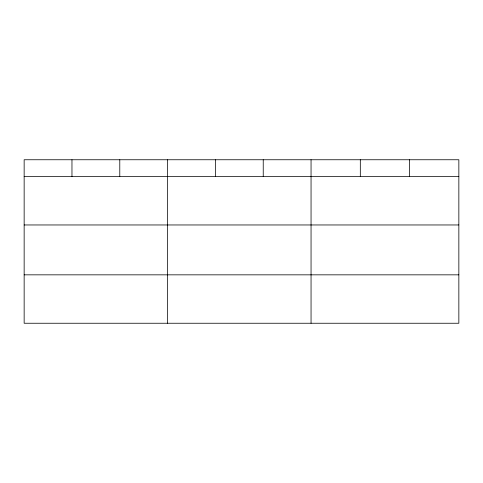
<?xml version="1.0" encoding="UTF-8"?>
<svg xmlns="http://www.w3.org/2000/svg" width="483" height="483" viewBox="0 0 483 483"><rect width="100%" height="100%" fill="white"/><g stroke="black" fill="none" stroke-linecap="round" stroke-linejoin="round"><path stroke-width="0.72" d="M458.85 224.963L458.85 159.752L24.15 159.752L24.15 323.248L458.85 323.248L458.85 224.963L24.15 224.963M24.15 176.555L458.85 176.555M24.15 274.839L458.85 274.839M409.584 159.752L409.584 176.555M360.318 159.752L360.318 176.555M311.052 159.752L311.052 323.248M263.235 159.752L263.235 176.555M215.418 159.752L215.418 176.555M167.601 159.752L167.601 323.248M119.784 159.752L119.784 176.555M71.967 159.752L71.967 176.555"/></g></svg>
